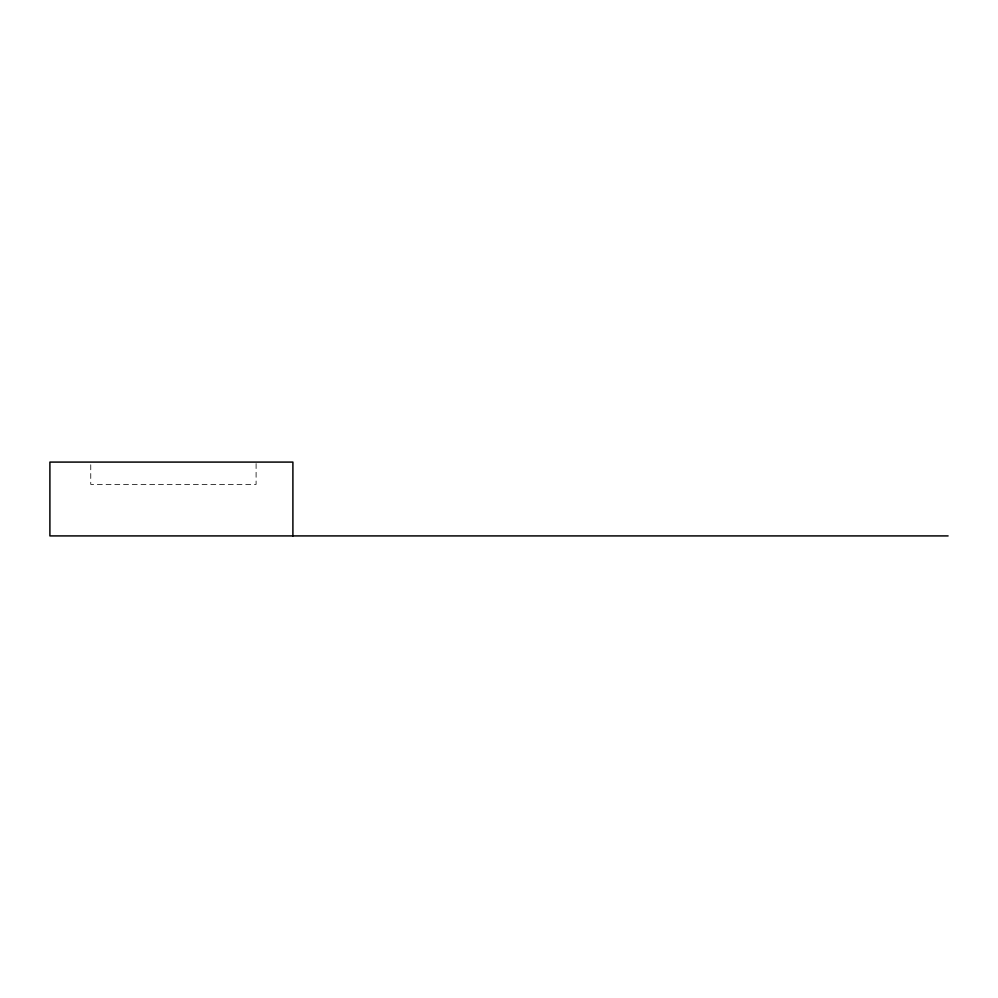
<?xml version="1.0" encoding="UTF-8"?>
<svg xmlns="http://www.w3.org/2000/svg" width="998" height="998" viewBox="0 0 998 998"><rect width="100%" height="100%" fill="white"/><g stroke="black" fill="none" stroke-linecap="round" stroke-linejoin="round"><path stroke-width="0.75" stroke-dasharray="4.99 3.74" d="M256.099 463.571L256.099 484.392L90.756 484.392L90.756 463.571"/><path stroke-width="1.5" d="M948.1 535.914L49.9 535.914L49.9 462.086L292.901 462.086L292.901 535.914"/></g></svg>
